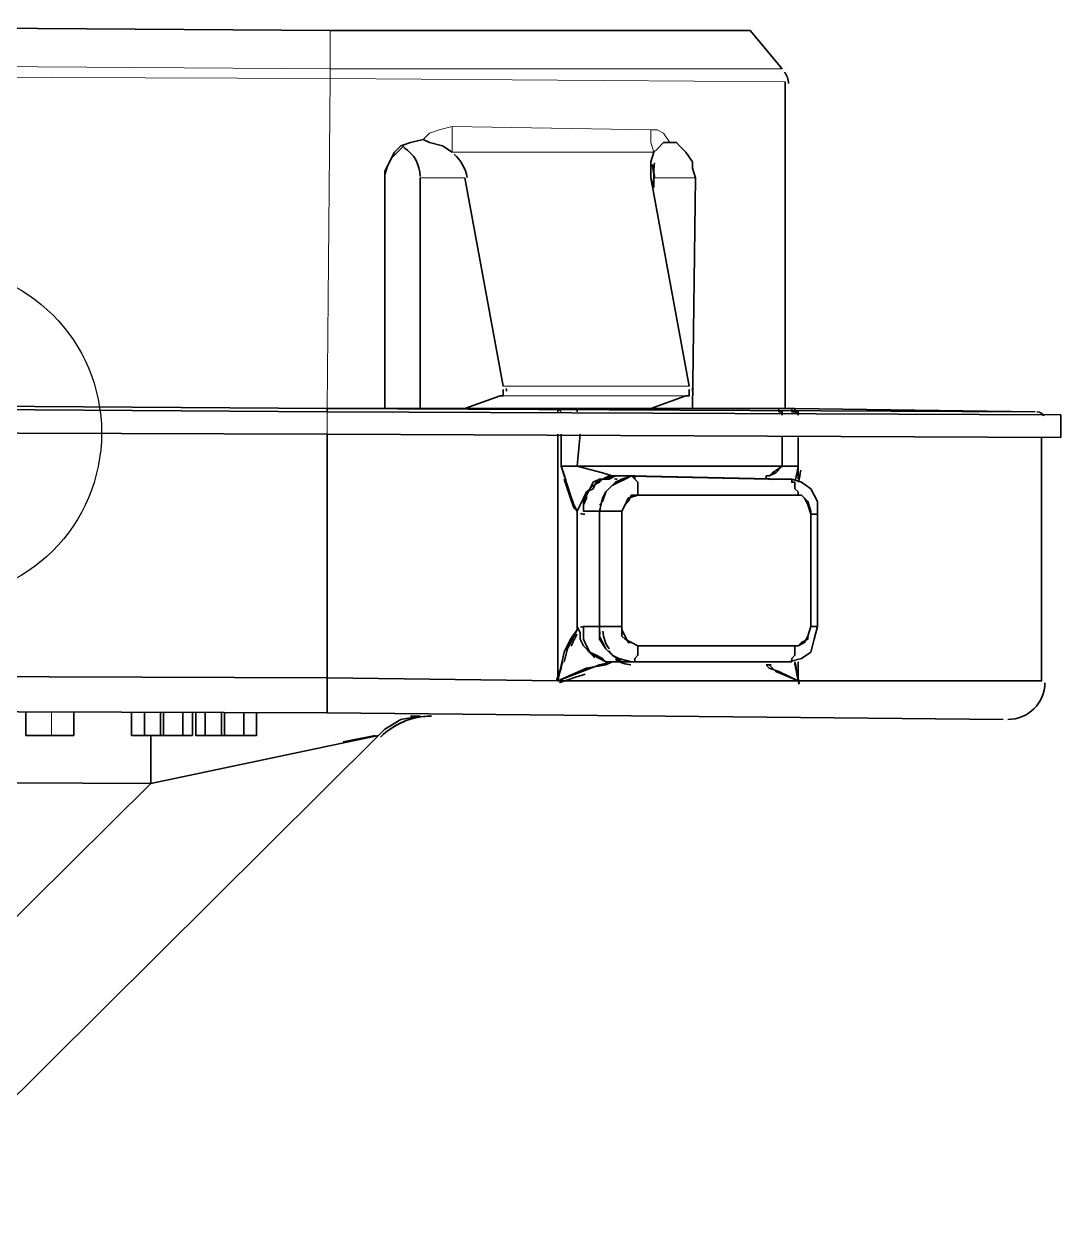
# Model space of a CAD drawing. Header units: inches. Extents: x 47316 to 59086, y 3141 to 11743.
# Drawn here: x 50995.61 to 51011.14, y 4939.17 to 4957.22 of the extents above; entities that cross this region are included whole.
import ezdxf

# ---------------------------------------------------------------- set-up
doc = ezdxf.new("R2010")
doc.units = ezdxf.units.IN
doc.header["$MEASUREMENT"] = 0
doc.layers.add('_BLACK_HOLE', color=7, linetype='Continuous')
doc.layers.add('图层 1', color=7, linetype='Continuous')

msp = doc.modelspace()

# ---------------------------------------------------------------- linework, layer by layer
at = {"layer": '_BLACK_HOLE', "linetype": 'Continuous', "lineweight": -3}
msp.add_circle((50994.266, 4951.094), 2.5, dxfattribs=at)
at = {"layer": '图层 1', "color": 7, "lineweight": 35}
for points in [[(51006.48, 4957.122), (51000.192, 4957.122), (50986.32, 4957.217), (50979.984, 4957.217)], [(51006.48, 4957.122), (51006.96, 4956.546)], [(51007.008, 4951.458), (51007.008, 4956.354)], [(51001.584, 4955.49), (51001.392, 4955.442), (51001.248, 4955.394), (51001.152, 4955.298), (51001.104, 4955.202), (51001.008, 4955.01), (51001.008, 4954.962), (51001.008, 4951.458)], [(51001.296, 4955.394), (51001.2, 4955.298), (51001.104, 4955.202), (51001.056, 4955.106), (51001.008, 4954.962), (51001.008, 4951.458)], [(51002.016, 4955.298), (51001.872, 4955.394), (51001.68, 4955.442), (51001.584, 4955.49)], [(51005.28, 4955.442), (51005.184, 4955.442), (51005.088, 4955.346), (51005.04, 4955.298), (51004.992, 4955.154), (51004.992, 4955.01), (51004.992, 4954.914)], [(51005.616, 4951.458), (51005.664, 4954.914), (51005.616, 4955.058), (51005.616, 4955.154), (51005.52, 4955.298), (51005.424, 4955.394), (51005.376, 4955.442), (51005.28, 4955.442)], [(51001.536, 4951.458), (51001.536, 4954.914)], [(51002.208, 4954.914), (51002.784, 4951.794)], [(51005.568, 4951.794), (51004.992, 4954.914), (51005.04, 4954.77)], [(51005.04, 4954.914), (51005.04, 4954.77)], [(51002.784, 4951.746), (51002.784, 4951.698), (51002.784, 4951.65), (51002.736, 4951.65), (51002.208, 4951.458)], [(51004.992, 4951.458), (51005.52, 4951.65), (51005.568, 4951.65), (51005.568, 4951.746)], [(50975.328, 4951.554), (50986.032, 4951.506), (50986.272, 4951.506), (51000.144, 4951.41), (51011.136, 4951.362)], [(50979.312, 4951.554), (50979.312, 4951.554), (50979.504, 4951.554), (50982.576, 4951.554), (50982.816, 4951.554), (50982.864, 4951.554), (50986.272, 4951.554), (51000.144, 4951.458), (51003.552, 4951.458), (51003.6, 4951.458), (51003.888, 4951.458), (51006.912, 4951.458), (51007.104, 4951.458), (51007.152, 4951.458), (51010.752, 4951.41)], [(50986.272, 4951.554), (51000.144, 4951.458), (51010.704, 4951.41)], [(50986.272, 4951.506), (50986.272, 4951.554), (51000.144, 4951.458), (51000.144, 4951.41)], [(51000.144, 4951.41), (51000.144, 4951.458), (51003.552, 4951.458)], [(51001.536, 4951.458), (51001.008, 4951.458)], [(51001.008, 4951.458), (51001.536, 4951.458)], [(51003.888, 4951.458), (51003.6, 4951.458), (51003.648, 4951.41)], [(51003.6, 4951.458), (51003.648, 4951.41)], [(51006.912, 4951.458), (51003.888, 4951.458), (51003.888, 4951.41)], [(51003.888, 4951.458), (51003.888, 4951.41)], [(51004.992, 4951.458), (51004.992, 4951.458)], [(51004.992, 4951.458), (51004.992, 4951.458)], [(51004.992, 4951.458), (51004.992, 4951.458)], [(51007.008, 4951.458), (51007.104, 4951.458)], [(51007.2, 4951.362), (51007.2, 4951.41), (51007.152, 4951.41), (51007.152, 4951.458), (51007.104, 4951.458), (51007.104, 4951.41), (51007.152, 4951.41), (51007.2, 4951.362), (51007.2, 4951.41), (51007.152, 4951.41), (51007.152, 4951.458), (51010.752, 4951.41)], [(51007.104, 4951.458), (51007.104, 4951.41), (51007.152, 4951.41), (51007.2, 4951.362)], [(51011.136, 4951.026), (51011.136, 4951.362)], [(51000.144, 4951.074), (50986.272, 4951.122)], [(51000.144, 4951.074), (51011.136, 4951.026)], [(51003.6, 4951.074), (51003.6, 4947.378), (51000.144, 4947.426)], [(51003.6, 4951.074), (51003.6, 4947.378)], [(51003.648, 4951.074), (51003.648, 4950.594)], [(51003.648, 4951.074), (51003.648, 4950.594)], [(51007.2, 4951.026), (51007.2, 4950.594), (51006.96, 4950.594)], [(51007.2, 4950.402), (51007.2, 4951.026)], [(51007.2, 4947.378), (51010.848, 4947.378), (51010.848, 4951.026)], [(51007.2, 4951.026), (51007.2, 4950.594)], [(51007.2, 4950.402), (51007.2, 4951.026)], [(51004.416, 4950.45), (51004.272, 4950.498), (51003.888, 4950.594), (51003.648, 4950.594), (51003.792, 4950.162), (51003.84, 4950.017), (51003.888, 4949.922), (51003.936, 4950.017), (51003.984, 4950.114), (51004.032, 4950.21), (51004.08, 4950.258), (51004.128, 4950.354), (51004.224, 4950.402), (51004.32, 4950.402), (51004.416, 4950.45)], [(51003.888, 4950.594), (51006.96, 4950.594), (51006.864, 4950.498), (51006.768, 4950.45), (51006.72, 4950.45), (51006.72, 4950.402)], [(51004.416, 4950.45), (51004.272, 4950.498), (51003.888, 4950.594)], [(51007.2, 4950.594), (51006.96, 4950.594), (51006.816, 4950.498), (51006.768, 4950.45), (51006.72, 4950.45), (51006.72, 4950.402)], [(51003.696, 4950.402), (51003.792, 4950.114), (51003.84, 4949.97), (51003.888, 4949.922), (51003.888, 4948.194), (51003.888, 4948.146), (51003.84, 4948.05), (51003.744, 4947.858), (51003.696, 4947.666)], [(51003.888, 4949.922), (51003.936, 4950.017), (51003.984, 4950.114), (51004.032, 4950.21), (51004.08, 4950.258), (51004.128, 4950.354), (51004.224, 4950.402), (51004.32, 4950.402), (51004.416, 4950.45)], [(51004.224, 4950.017), (51004.272, 4950.066), (51004.32, 4950.21), (51004.464, 4950.354), (51004.56, 4950.402), (51004.704, 4950.45), (51004.464, 4950.45), (51004.368, 4950.45), (51004.272, 4950.402), (51004.224, 4950.354), (51004.128, 4950.306), (51004.08, 4950.258), (51004.032, 4950.162), (51003.984, 4950.066), (51003.984, 4950.017), (51003.984, 4949.922), (51004.224, 4949.922)], [(51003.984, 4949.922), (51003.984, 4950.017), (51004.032, 4950.114), (51004.032, 4950.21), (51004.128, 4950.258), (51004.176, 4950.354), (51004.272, 4950.402), (51004.368, 4950.402), (51004.464, 4950.45)], [(51004.8, 4950.162), (51004.656, 4950.114), (51004.608, 4950.017), (51004.56, 4949.922), (51004.224, 4949.922), (51004.272, 4950.114), (51004.32, 4950.21), (51004.416, 4950.306), (51004.512, 4950.354), (51004.608, 4950.402), (51004.704, 4950.45), (51004.752, 4950.45), (51004.752, 4950.402), (51004.8, 4950.354), (51004.8, 4950.306), (51004.8, 4950.258), (51004.8, 4950.21), (51004.8, 4950.162)], [(51006.768, 4950.402), (51004.464, 4950.45)], [(51004.464, 4950.45), (51004.704, 4950.45), (51007.008, 4950.402)], [(51004.8, 4950.162), (51004.8, 4950.21), (51004.8, 4950.258), (51004.8, 4950.306), (51004.8, 4950.354), (51004.752, 4950.402), (51004.704, 4950.45), (51007.008, 4950.402), (51007.056, 4950.402), (51007.104, 4950.402), (51007.104, 4950.354), (51007.152, 4950.354), (51007.152, 4950.306), (51007.152, 4950.258), (51007.2, 4950.21), (51007.2, 4950.162), (51004.8, 4950.162)], [(51006.768, 4950.402), (51006.768, 4950.402)], [(51006.768, 4950.402), (51007.008, 4950.402)], [(51007.008, 4950.402), (51007.104, 4950.402), (51007.248, 4950.354), (51007.392, 4950.258), (51007.488, 4950.066), (51007.488, 4949.874), (51007.392, 4949.874), (51007.392, 4949.922), (51007.344, 4950.066), (51007.296, 4950.114), (51007.248, 4950.162), (51007.2, 4950.162), (51007.2, 4950.21), (51007.152, 4950.258), (51007.152, 4950.306), (51007.152, 4950.354), (51007.104, 4950.354), (51007.104, 4950.402), (51007.056, 4950.402), (51007.008, 4950.402)], [(51004.8, 4947.906), (51004.704, 4947.954), (51004.608, 4948.002), (51004.56, 4948.05), (51004.56, 4948.194), (51004.56, 4949.922), (51004.608, 4950.017), (51004.656, 4950.066), (51004.704, 4950.162), (51004.8, 4950.162), (51007.2, 4950.162), (51007.248, 4950.162), (51007.296, 4950.114), (51007.344, 4950.017), (51007.392, 4949.874), (51007.392, 4948.194), (51007.344, 4948.05), (51007.344, 4948.002), (51007.248, 4947.954), (51007.2, 4947.906), (51007.152, 4947.906), (51004.8, 4947.906)], [(51003.888, 4948.194), (51003.888, 4949.922)], [(51003.984, 4949.922), (51004.224, 4949.922), (51004.224, 4948.194), (51003.984, 4948.194)], [(51004.56, 4948.194), (51004.56, 4949.922), (51004.464, 4949.922), (51004.224, 4949.922), (51004.224, 4948.194), (51004.464, 4948.194), (51004.56, 4948.194)], [(51007.488, 4949.874), (51007.392, 4949.874), (51007.392, 4948.194), (51007.488, 4948.194), (51007.488, 4949.874)], [(51003.888, 4948.194), (51003.888, 4948.146), (51003.792, 4948.002), (51003.696, 4947.81), (51003.6, 4947.378), (51004.032, 4947.57), (51004.32, 4947.617), (51004.416, 4947.666), (51004.32, 4947.666), (51004.224, 4947.714), (51004.128, 4947.762), (51004.08, 4947.81), (51003.984, 4947.906), (51003.936, 4948.002), (51003.936, 4948.098), (51003.888, 4948.194)], [(51004.416, 4947.666), (51004.32, 4947.666), (51004.224, 4947.714), (51004.128, 4947.762), (51004.08, 4947.81), (51003.984, 4947.906), (51003.936, 4948.002), (51003.936, 4948.098), (51003.888, 4948.194)], [(51003.984, 4948.194), (51003.984, 4948.098), (51003.984, 4948.002), (51004.032, 4947.906), (51004.08, 4947.81), (51004.176, 4947.762), (51004.272, 4947.714), (51004.32, 4947.666), (51004.416, 4947.666), (51004.704, 4947.666), (51004.56, 4947.666), (51004.416, 4947.762), (51004.32, 4947.858), (51004.224, 4948.002), (51004.224, 4948.194), (51004.56, 4948.194), (51004.56, 4948.146), (51004.608, 4948.05), (51004.656, 4947.954), (51004.704, 4947.954), (51004.8, 4947.906), (51004.8, 4947.858), (51004.8, 4947.81), (51004.8, 4947.762), (51004.752, 4947.714), (51004.752, 4947.666), (51004.704, 4947.666), (51004.512, 4947.714), (51004.416, 4947.762), (51004.32, 4947.858), (51004.272, 4947.954), (51004.224, 4948.05), (51004.224, 4948.194), (51003.984, 4948.194), (51003.984, 4948.098), (51003.984, 4948.002), (51004.032, 4947.906), (51004.08, 4947.81), (51004.176, 4947.762), (51004.272, 4947.714), (51004.32, 4947.666), (51004.416, 4947.666)], [(51007.008, 4947.666), (51007.056, 4947.666), (51007.104, 4947.666), (51007.104, 4947.714), (51007.152, 4947.762), (51007.152, 4947.81), (51007.152, 4947.858), (51007.152, 4947.906), (51007.2, 4947.906), (51007.296, 4947.954), (51007.344, 4948.05), (51007.392, 4948.194), (51007.488, 4948.194), (51007.44, 4948.002), (51007.392, 4947.81), (51007.248, 4947.714), (51007.056, 4947.666), (51007.008, 4947.666)], [(51004.704, 4947.666), (51004.752, 4947.666), (51004.752, 4947.714), (51004.8, 4947.762), (51004.8, 4947.81), (51004.8, 4947.858), (51004.8, 4947.906), (51007.152, 4947.906), (51007.152, 4947.858), (51007.152, 4947.81), (51007.152, 4947.762), (51007.104, 4947.714), (51007.104, 4947.666), (51007.056, 4947.666), (51007.008, 4947.666), (51004.704, 4947.666)], [(51006.72, 4947.617), (51006.768, 4947.57), (51006.912, 4947.522), (51007.2, 4947.378), (51003.6, 4947.378), (51004.224, 4947.617), (51004.416, 4947.666)], [(51003.648, 4947.57), (51003.648, 4947.617)], [(51004.272, 4947.617), (51004.224, 4947.617)], [(51004.416, 4947.666), (51004.704, 4947.666), (51007.008, 4947.666)], [(51004.704, 4947.666), (51004.704, 4947.666)], [(51006.72, 4947.617), (51006.72, 4947.617)], [(51006.72, 4947.617), (51006.768, 4947.617), (51006.864, 4947.522), (51007.2, 4947.378)], [(51007.152, 4947.666), (51007.152, 4947.617)], [(51007.2, 4947.378), (51007.2, 4947.666)], [(51007.2, 4947.378), (51007.2, 4947.666)], [(51010.272, 4946.802), (51000.144, 4946.898), (51000.144, 4947.426), (51003.6, 4947.378), (51007.2, 4947.378), (51010.848, 4947.378)], [(51003.6, 4947.426), (51003.648, 4947.57)], [(50976.096, 4946.994), (50986.272, 4946.946), (51000.144, 4946.898), (51010.272, 4946.802)], [(50995.632, 4946.898), (50995.632, 4946.562)], [(50995.632, 4946.898), (50995.632, 4946.562)], [(50996.016, 4946.562), (50996.256, 4946.562), (50996.352, 4946.562), (50996.352, 4946.898)], [(50997.504, 4946.562), (50997.504, 4945.842), (51000.912, 4946.562), (51001.008, 4946.658), (51001.248, 4946.802), (51001.536, 4946.85), (51001.392, 4946.85)], [(51001.584, 4946.85), (51001.584, 4946.85)], [(51001.68, 4946.85), (51001.68, 4946.85)], [(50997.504, 4946.562), (50997.504, 4945.842), (50987.328, 4945.89), (50987.328, 4946.61)], [(50992.128, 4940.514), (50993.472, 4939.17), (51000.912, 4946.562), (50997.504, 4945.842), (50992.128, 4940.514)], [(50993.472, 4939.17), (51000.912, 4946.562)], [(50996.016, 4946.562), (50996.064, 4946.562), (50996.16, 4946.562), (50996.256, 4946.562)], [(50998.128, 4946.562), (50997.984, 4946.562), (50997.744, 4946.562), (50997.696, 4946.562), (50997.648, 4946.562), (50997.408, 4946.562), (50997.216, 4946.562)], [(50999.088, 4946.562), (50998.896, 4946.562), (50998.656, 4946.562), (50998.608, 4946.562), (50998.56, 4946.562), (50998.32, 4946.562), (50998.176, 4946.562)], [(51000.864, 4946.562), (51000.384, 4946.466)], [(50987.328, 4945.17), (50987.328, 4945.89), (50997.504, 4945.842), (50992.128, 4940.514), (50984.592, 4940.562), (50985.024, 4940.946), (50985.12, 4941.042)]]:
    msp.add_lwpolyline(points, dxfattribs=at)
at = {"layer": '图层 1', "color": 7, "lineweight": 13}
for points in [[(51000.192, 4957.122), (51000.192, 4956.546)], [(50986.32, 4956.642), (51000.192, 4956.546), (51000.192, 4956.402)], [(51000.144, 4951.458), (51000.192, 4956.402), (50986.32, 4956.45)], [(51006.96, 4956.546), (51000.192, 4956.546)], [(51000.192, 4956.402), (51007.008, 4956.354)], [(51005.28, 4955.442), (51005.184, 4955.586), (51005.088, 4955.634), (51004.992, 4955.634), (51002.016, 4955.682), (51001.824, 4955.634), (51001.68, 4955.586), (51001.584, 4955.49)], [(51005.04, 4955.298), (51002.016, 4955.298), (51002.016, 4955.49), (51002.016, 4955.682)], [(51005.04, 4955.298), (51004.992, 4955.442), (51004.992, 4955.634)], [(51001.536, 4954.914), (51002.208, 4954.914)], [(51005.04, 4954.914), (51005.664, 4954.914)], [(51002.784, 4951.794), (51005.568, 4951.794)], [(51005.52, 4951.65), (51002.736, 4951.65)], [(51000.144, 4951.41), (51000.144, 4951.074)], [(50996.016, 4946.562), (50996.016, 4946.898)]]:
    msp.add_lwpolyline(points, dxfattribs=at)
at = {"layer": '图层 1', "color": 7, "lineweight": 35}
for points in [[(51007.056, 4956.328), (51007.056, 4956.39), (51007.035, 4956.45), (51006.996, 4956.498)], [(51001.536, 4954.935), (51001.537, 4955.112), (51001.445, 4955.276), (51001.294, 4955.368)], [(51002.244, 4954.92), (51002.217, 4955.055), (51002.148, 4955.178), (51002.047, 4955.271)], [(51005.04, 4954.882), (51005.041, 4954.961), (51005.03, 4955.04), (51005.009, 4955.116)], [(51005.048, 4955.138), (51005.036, 4955.063), (51005.037, 4954.986), (51005.052, 4954.912)], [(51002.832, 4951.72), (51002.832, 4951.733), (51002.831, 4951.747), (51002.829, 4951.76)], [(51005.616, 4951.72), (51005.616, 4951.733), (51005.615, 4951.746), (51005.613, 4951.76)], [(51010.88, 4951.349), (51010.859, 4951.386), (51010.82, 4951.41), (51010.777, 4951.41)], [(51003.663, 4950.569), (51003.681, 4950.51), (51003.7, 4950.451), (51003.72, 4950.392)], [(51007.198, 4950.574), (51007.185, 4950.515), (51007.173, 4950.455), (51007.163, 4950.395)], [(51007.242, 4950.536), (51007.229, 4950.477), (51007.218, 4950.417), (51007.207, 4950.357)], [(51004.451, 4950.406), (51004.463, 4950.403), (51004.475, 4950.402), (51004.487, 4950.402)], [(51004.451, 4950.406), (51004.463, 4950.403), (51004.475, 4950.402), (51004.487, 4950.402)], [(51006.8, 4950.398), (51006.785, 4950.4), (51006.77, 4950.401), (51006.755, 4950.401)], [(51006.8, 4950.398), (51006.785, 4950.4), (51006.77, 4950.401), (51006.755, 4950.401)], [(51006.78, 4950.405), (51006.784, 4950.403), (51006.788, 4950.402), (51006.792, 4950.402)], [(51006.78, 4950.405), (51006.784, 4950.403), (51006.788, 4950.402), (51006.792, 4950.402)], [(51004.233, 4949.953), (51004.227, 4949.92), (51004.224, 4949.886), (51004.224, 4949.853)], [(51003.94, 4949.885), (51003.962, 4949.878), (51003.984, 4949.874), (51004.006, 4949.874)], [(51003.94, 4949.885), (51003.962, 4949.878), (51003.984, 4949.874), (51004.006, 4949.874)], [(51004.009, 4948.194), (51003.986, 4948.194), (51003.964, 4948.19), (51003.942, 4948.183)], [(51004.009, 4948.194), (51003.986, 4948.194), (51003.964, 4948.19), (51003.942, 4948.183)], [(51004.224, 4948.144), (51004.226, 4948.12), (51004.228, 4948.096), (51004.232, 4948.073)], [(51003.889, 4948.08), (51003.856, 4948.021), (51003.826, 4947.96), (51003.801, 4947.898)], [(51004.274, 4948.123), (51004.282, 4948.028), (51004.314, 4947.937), (51004.368, 4947.859)], [(51004.279, 4948.081), (51004.289, 4948.022), (51004.308, 4947.965), (51004.336, 4947.912)], [(51004.042, 4947.845), (51004.074, 4947.8), (51004.113, 4947.761), (51004.157, 4947.728)], [(51004.364, 4947.831), (51004.386, 4947.801), (51004.41, 4947.774), (51004.437, 4947.749)], [(51003.674, 4947.662), (51003.642, 4947.568), (51003.611, 4947.474), (51003.581, 4947.379)], [(51004.441, 4947.666), (51004.429, 4947.666), (51004.416, 4947.664), (51004.405, 4947.662)], [(51004.441, 4947.666), (51004.429, 4947.666), (51004.416, 4947.664), (51004.405, 4947.662)], [(51004.464, 4947.702), (51004.532, 4947.653), (51004.613, 4947.625), (51004.696, 4947.619)], [(51004.728, 4947.666), (51004.731, 4947.666), (51004.735, 4947.666), (51004.738, 4947.668)], [(51006.744, 4947.617), (51006.74, 4947.617), (51006.736, 4947.617), (51006.732, 4947.615)], [(51006.744, 4947.617), (51006.74, 4947.617), (51006.736, 4947.617), (51006.733, 4947.615)], [(51006.751, 4947.618), (51006.766, 4947.618), (51006.781, 4947.619), (51006.796, 4947.621)], [(51006.751, 4947.618), (51006.766, 4947.618), (51006.781, 4947.619), (51006.796, 4947.621)], [(51006.751, 4947.618), (51006.766, 4947.618), (51006.781, 4947.619), (51006.795, 4947.621)], [(51006.751, 4947.618), (51006.766, 4947.618), (51006.781, 4947.619), (51006.796, 4947.621)], [(51007.156, 4947.618), (51007.172, 4947.521), (51007.191, 4947.425), (51007.214, 4947.33)], [(51007.158, 4947.644), (51007.174, 4947.548), (51007.193, 4947.452), (51007.216, 4947.357)], [(51004.012, 4947.482), (51003.883, 4947.439), (51003.755, 4947.396), (51003.626, 4947.352)], [(51010.341, 4946.802), (51010.646, 4946.8), (51010.895, 4947.046), (51010.896, 4947.351)], [(51001.71, 4946.85), (51001.423, 4946.851), (51001.148, 4946.739), (51000.944, 4946.537)], [(51001.305, 4946.773), (51001.17, 4946.719), (51001.047, 4946.639), (51000.944, 4946.537)], [(51001.701, 4946.85), (51001.664, 4946.85), (51001.627, 4946.848), (51001.59, 4946.844)]]:
    msp.add_open_spline(points, degree=3, dxfattribs=at)
for points, knots in [([(51003.6, 4951.458), (51003.6, 4951.458), (51003.552, 4951.458), (51003.552, 4951.458), (51003.552, 4951.458), (51003.6, 4951.458), (51003.6, 4951.458), (51003.6, 4951.458), (51003.6, 4951.41), (51003.6, 4951.41), (51003.6, 4951.41), (51003.6, 4951.458), (51003.6, 4951.458), (51003.6, 4951.458), (51003.552, 4951.458), (51003.552, 4951.458)], [0, 0, 0, 0, 1, 1, 1, 2, 2, 2, 3, 3, 3, 4, 4, 4, 5, 5, 5, 5]), ([(51007.152, 4951.458), (51007.152, 4951.458), (51007.104, 4951.458), (51007.104, 4951.458), (51007.104, 4951.458), (51006.912, 4951.458), (51006.912, 4951.458), (51006.912, 4951.458), (51006.912, 4951.41), (51006.912, 4951.41), (51006.912, 4951.41), (51006.96, 4951.41), (51006.96, 4951.41), (51006.96, 4951.41), (51006.96, 4951.362), (51006.96, 4951.362), (51006.96, 4951.362), (51006.96, 4951.41), (51006.96, 4951.41), (51006.96, 4951.41), (51006.912, 4951.41), (51006.912, 4951.41), (51006.912, 4951.41), (51006.912, 4951.458), (51006.912, 4951.458)], [0, 0, 0, 0, 1, 1, 1, 2, 2, 2, 3, 3, 3, 4, 4, 4, 5, 5, 5, 6, 6, 6, 7, 7, 7, 8, 8, 8, 8]), ([(50986.272, 4947.474), (50986.272, 4947.474), (51000.144, 4947.426), (51000.144, 4947.426), (51000.144, 4947.426), (51000.144, 4951.074), (51000.144, 4951.074), (51000.144, 4951.074), (51000.144, 4947.426), (51000.144, 4947.426)], [0, 0, 0, 0, 1, 1, 1, 2, 2, 2, 3, 3, 3, 3]), ([(51003.888, 4950.594), (51003.888, 4950.594), (51003.936, 4951.074), (51003.936, 4951.074), (51003.936, 4951.074), (51003.888, 4950.594), (51003.888, 4950.594), (51003.888, 4950.594), (51003.648, 4950.594), (51003.648, 4950.594)], [0, 0, 0, 0, 1, 1, 1, 2, 2, 2, 3, 3, 3, 3]), ([(51006.96, 4950.594), (51006.96, 4950.594), (51006.96, 4951.026), (51006.96, 4951.026), (51006.96, 4951.026), (51006.96, 4950.594), (51006.96, 4950.594), (51006.96, 4950.594), (51003.888, 4950.594), (51003.888, 4950.594)], [0, 0, 0, 0, 1, 1, 1, 2, 2, 2, 3, 3, 3, 3]), ([(50976.096, 4946.994), (50976.096, 4946.994), (50986.032, 4946.946), (50986.032, 4946.946), (50986.032, 4946.946), (50986.272, 4946.946), (50986.272, 4946.946), (50986.272, 4946.946), (50986.272, 4947.474), (50986.272, 4947.474), (50986.272, 4947.474), (50986.272, 4946.946), (50986.272, 4946.946), (50986.272, 4946.946), (51000.144, 4946.898), (51000.144, 4946.898), (51000.144, 4946.898), (51000.144, 4947.426), (51000.144, 4947.426), (51000.144, 4947.426), (50986.272, 4947.474), (50986.272, 4947.474), (50986.272, 4947.474), (50986.032, 4947.474), (50986.032, 4947.474)], [0, 0, 0, 0, 1, 1, 1, 2, 2, 2, 3, 3, 3, 4, 4, 4, 5, 5, 5, 6, 6, 6, 7, 7, 7, 8, 8, 8, 8]), ([(50997.408, 4946.898), (50997.408, 4946.898), (50997.408, 4946.562), (50997.408, 4946.562), (50997.408, 4946.562), (50997.216, 4946.562), (50997.216, 4946.562), (50997.216, 4946.562), (50997.216, 4946.898), (50997.216, 4946.898), (50997.216, 4946.898), (50997.216, 4946.562), (50997.216, 4946.562)], [0, 0, 0, 0, 1, 1, 1, 2, 2, 2, 3, 3, 3, 4, 4, 4, 4]), ([(50997.408, 4946.898), (50997.408, 4946.898), (50997.408, 4946.562), (50997.408, 4946.562), (50997.408, 4946.562), (50997.648, 4946.562), (50997.648, 4946.562), (50997.648, 4946.562), (50997.648, 4946.898), (50997.648, 4946.898), (50997.648, 4946.898), (50997.648, 4946.562), (50997.648, 4946.562), (50997.648, 4946.562), (50997.696, 4946.562), (50997.696, 4946.562), (50997.696, 4946.562), (50997.696, 4946.898), (50997.696, 4946.898), (50997.696, 4946.898), (50997.696, 4946.562), (50997.696, 4946.562), (50997.696, 4946.562), (50997.744, 4946.562), (50997.744, 4946.562), (50997.744, 4946.562), (50997.984, 4946.562), (50997.984, 4946.562), (50997.984, 4946.562), (50997.984, 4946.898), (50997.984, 4946.898), (50997.984, 4946.898), (50997.984, 4946.562), (50997.984, 4946.562), (50997.984, 4946.562), (50998.128, 4946.562), (50998.128, 4946.562), (50998.128, 4946.562), (50998.128, 4946.898), (50998.128, 4946.898), (50998.128, 4946.898), (50998.128, 4946.562), (50998.128, 4946.562)], [0, 0, 0, 0, 1, 1, 1, 2, 2, 2, 3, 3, 3, 4, 4, 4, 5, 5, 5, 6, 6, 6, 7, 7, 7, 8, 8, 8, 9, 9, 9, 10, 10, 10, 11, 11, 11, 12, 12, 12, 13, 13, 13, 14, 14, 14, 14]), ([(50998.32, 4946.898), (50998.32, 4946.898), (50998.32, 4946.562), (50998.32, 4946.562), (50998.32, 4946.562), (50998.176, 4946.562), (50998.176, 4946.562), (50998.176, 4946.562), (50998.176, 4946.898), (50998.176, 4946.898), (50998.176, 4946.898), (50998.176, 4946.562), (50998.176, 4946.562)], [0, 0, 0, 0, 1, 1, 1, 2, 2, 2, 3, 3, 3, 4, 4, 4, 4]), ([(50998.32, 4946.898), (50998.32, 4946.898), (50998.32, 4946.562), (50998.32, 4946.562), (50998.32, 4946.562), (50998.56, 4946.562), (50998.56, 4946.562), (50998.56, 4946.562), (50998.56, 4946.898), (50998.56, 4946.898), (50998.56, 4946.898), (50998.56, 4946.562), (50998.56, 4946.562), (50998.56, 4946.562), (50998.608, 4946.562), (50998.608, 4946.562), (50998.608, 4946.562), (50998.608, 4946.898), (50998.608, 4946.898), (50998.608, 4946.898), (50998.608, 4946.562), (50998.608, 4946.562), (50998.608, 4946.562), (50998.656, 4946.562), (50998.656, 4946.562), (50998.656, 4946.562), (50998.896, 4946.562), (50998.896, 4946.562), (50998.896, 4946.562), (50998.896, 4946.898), (50998.896, 4946.898), (50998.896, 4946.898), (50998.896, 4946.562), (50998.896, 4946.562), (50998.896, 4946.562), (50999.088, 4946.562), (50999.088, 4946.562), (50999.088, 4946.562), (50999.088, 4946.898), (50999.088, 4946.898), (50999.088, 4946.898), (50999.088, 4946.562), (50999.088, 4946.562)], [0, 0, 0, 0, 1, 1, 1, 2, 2, 2, 3, 3, 3, 4, 4, 4, 5, 5, 5, 6, 6, 6, 7, 7, 7, 8, 8, 8, 9, 9, 9, 10, 10, 10, 11, 11, 11, 12, 12, 12, 13, 13, 13, 14, 14, 14, 14]), ([(50996.352, 4946.562), (50996.352, 4946.562), (50996.352, 4946.562), (50996.352, 4946.562), (50996.352, 4946.562), (50996.256, 4946.562), (50996.256, 4946.562), (50996.256, 4946.562), (50996.016, 4946.562), (50996.016, 4946.562), (50996.016, 4946.562), (50995.632, 4946.562), (50995.632, 4946.562), (50995.632, 4946.562), (50996.016, 4946.562), (50996.016, 4946.562)], [0, 0, 0, 0, 1, 1, 1, 2, 2, 2, 3, 3, 3, 4, 4, 4, 5, 5, 5, 5])]:
    msp.add_open_spline(points, degree=3, knots=knots, dxfattribs=at)

doc.saveas('drawing.dxf')
